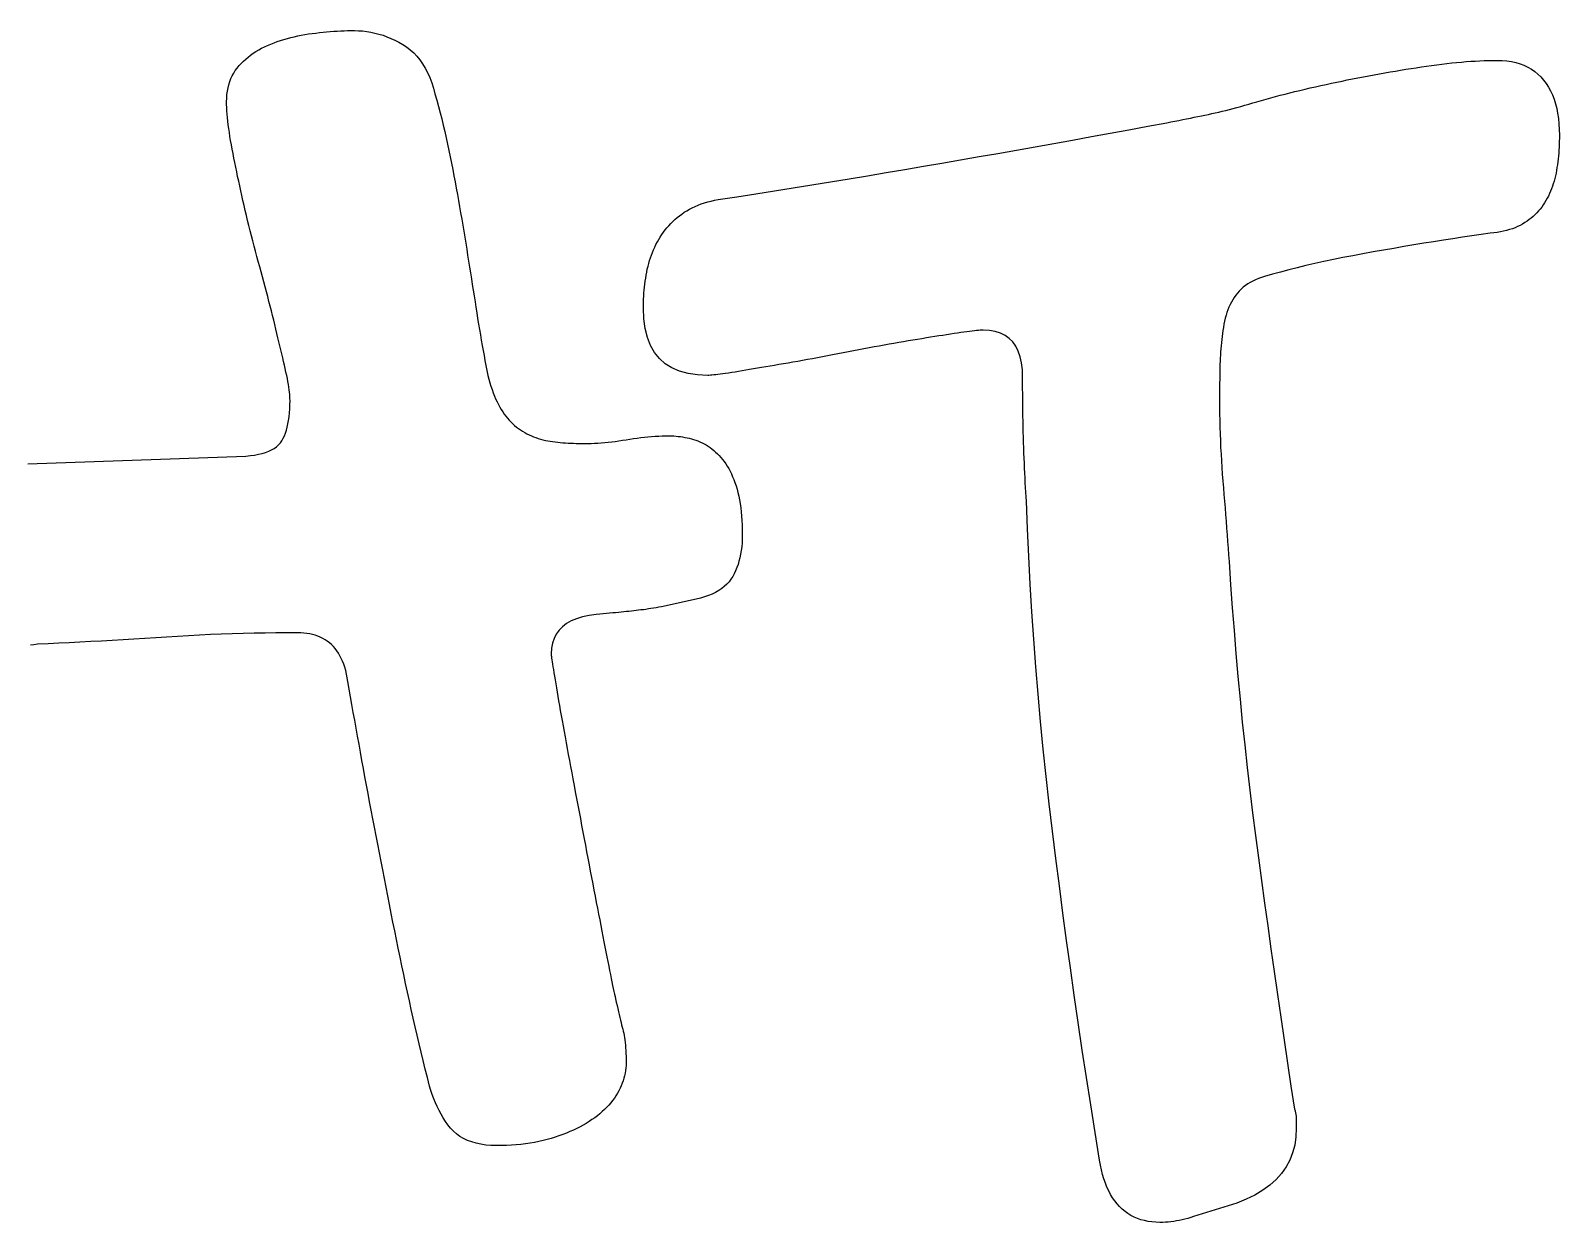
# Model space of a CAD drawing. Header units: millimetres. Extents: x 0 to 54.3, y 0.2 to 27.6.
# Drawn here: x 15.112 to 17.947, y 3.029 to 5.239 of the extents above; entities that cross this region are included whole.
import ezdxf

# ---------------------------------------------------------------- set-up
doc = ezdxf.new("R2010")
doc.units = ezdxf.units.MM

msp = doc.modelspace()

# ---------------------------------------------------------------- linework, layer by layer
msp.add_lwpolyline([(15.1066, 4.4357), (15.5108, 4.4499), (15.5191, 4.4507), (15.527, 4.4517), (15.5343, 4.4531), (15.5411, 4.4547), (15.5474, 4.4566), (15.5533, 4.4588), (15.5586, 4.4614), (15.5634, 4.4642), (15.5677, 4.4673), (15.5715, 4.4707), (15.5748, 4.4744), (15.5775, 4.4784), (15.5799, 4.4828), (15.5822, 4.4874), (15.5841, 4.4924), (15.5859, 4.4978), (15.5875, 4.5035), (15.5889, 4.5096), (15.59, 4.516), (15.591, 4.5227), (15.5917, 4.5298), (15.5922, 4.5373), (15.5926, 4.5451), (15.5927, 4.5532), (15.5927, 4.5532), (15.5926, 4.5566), (15.5924, 4.5603), (15.5921, 4.5642), (15.5917, 4.5684), (15.5911, 4.5729), (15.5904, 4.5777), (15.5896, 4.5827), (15.5887, 4.588), (15.5877, 4.5936), (15.5865, 4.5995), (15.5852, 4.6056), (15.5838, 4.612), (15.5822, 4.6186), (15.5807, 4.6253), (15.5791, 4.6323), (15.5774, 4.6394), (15.5757, 4.6466), (15.574, 4.654), (15.5722, 4.6616), (15.5703, 4.6693), (15.5684, 4.6772), (15.5664, 4.6853), (15.5644, 4.6935), (15.5624, 4.7019), (15.5603, 4.7104), (15.5581, 4.719), (15.5559, 4.7277), (15.5537, 4.7365), (15.5514, 4.7454), (15.549, 4.7544), (15.5466, 4.7635), (15.5442, 4.7727), (15.5417, 4.782), (15.5391, 4.7914), (15.5365, 4.8009), (15.5339, 4.8105), (15.5313, 4.8201), (15.5287, 4.8297), (15.5261, 4.8393), (15.5236, 4.8488), (15.5212, 4.8582), (15.5188, 4.8677), (15.5164, 4.8771), (15.5141, 4.8865), (15.5119, 4.8958), (15.5097, 4.9051), (15.5075, 4.9143), (15.5054, 4.9236), (15.5034, 4.9327), (15.5014, 4.9418), (15.4994, 4.9507), (15.4975, 4.9596), (15.4956, 4.9683), (15.4938, 4.977), (15.4921, 4.9855), (15.4904, 4.994), (15.4887, 5.0023), (15.4871, 5.0106), (15.4856, 5.0188), (15.484, 5.0268), (15.4826, 5.0347), (15.4813, 5.0424), (15.4802, 5.0499), (15.4791, 5.0571), (15.4782, 5.0641), (15.4774, 5.0709), (15.4767, 5.0775), (15.4761, 5.0838), (15.4757, 5.0899), (15.4754, 5.0958), (15.4752, 5.1015), (15.4751, 5.1069), (15.4753, 5.1137), (15.4758, 5.1202), (15.4766, 5.1265), (15.4777, 5.1326), (15.4792, 5.1384), (15.4809, 5.1441), (15.483, 5.1496), (15.4854, 5.1548), (15.4882, 5.1599), (15.4912, 5.1647), (15.4946, 5.1693), (15.4983, 5.1737), (15.5022, 5.1779), (15.5064, 5.182), (15.5106, 5.1859), (15.5151, 5.1896), (15.5197, 5.1932), (15.5246, 5.1966), (15.5295, 5.1999), (15.5347, 5.203), (15.54, 5.2059), (15.5455, 5.2087), (15.5512, 5.2113), (15.557, 5.2138), (15.563, 5.2161), (15.5691, 5.2183), (15.5752, 5.2203), (15.5814, 5.2223), (15.5877, 5.2241), (15.594, 5.2258), (15.6004, 5.2274), (15.6069, 5.2288), (15.6135, 5.2301), (15.6201, 5.2313), (15.6268, 5.2324), (15.6336, 5.2334), (15.6404, 5.2342), (15.6472, 5.235), (15.6539, 5.2357), (15.6605, 5.2363), (15.6671, 5.2369), (15.6737, 5.2374), (15.6802, 5.2378), (15.6866, 5.2381), (15.693, 5.2384), (15.6994, 5.2386), (15.7057, 5.2387), (15.712, 5.2387), (15.7197, 5.2385), (15.7273, 5.238), (15.7349, 5.2371), (15.7425, 5.2358), (15.7501, 5.2342), (15.7576, 5.2322), (15.7651, 5.2299), (15.7725, 5.2272), (15.7799, 5.2242), (15.7873, 5.2208), (15.7946, 5.217), (15.8019, 5.2129), (15.8089, 5.2083), (15.8156, 5.2032), (15.822, 5.1975), (15.8279, 5.1912), (15.8334, 5.1844), (15.8386, 5.1771), (15.8434, 5.1691), (15.8478, 5.1607), (15.8518, 5.1516), (15.8554, 5.142), (15.8587, 5.1319), (15.8615, 5.1212), (15.8647, 5.1096), (15.8679, 5.098), (15.8709, 5.0864), (15.8739, 5.0748), (15.8768, 5.0632), (15.8795, 5.0515), (15.8822, 5.0399), (15.8849, 5.0282), (15.8874, 5.0165), (15.8898, 5.0048), (15.8922, 4.9931), (15.8945, 4.9814), (15.8967, 4.9697), (15.8988, 4.9581), (15.901, 4.9465), (15.9031, 4.9349), (15.9051, 4.9234), (15.9071, 4.912), (15.9091, 4.9006), (15.9111, 4.8892), (15.913, 4.8779), (15.9149, 4.8667), (15.9167, 4.8555), (15.9185, 4.8443), (15.9203, 4.8332), (15.922, 4.8222), (15.9238, 4.8112), (15.9255, 4.8003), (15.9272, 4.7895), (15.929, 4.7787), (15.9307, 4.7679), (15.9323, 4.7573), (15.934, 4.7467), (15.9357, 4.7361), (15.9373, 4.7257), (15.939, 4.7152), (15.9406, 4.7049), (15.9423, 4.6947), (15.9439, 4.6846), (15.9456, 4.6747), (15.9473, 4.6648), (15.949, 4.6551), (15.9507, 4.6456), (15.9524, 4.6361), (15.9542, 4.6268), (15.9559, 4.6176), (15.9577, 4.6085), (15.9594, 4.5995), (15.9613, 4.5925), (15.9632, 4.5858), (15.9652, 4.5792), (15.9673, 4.573), (15.9694, 4.567), (15.9717, 4.5612), (15.974, 4.5557), (15.9765, 4.5504), (15.979, 4.5454), (15.9816, 4.5406), (15.9843, 4.5361), (15.987, 4.5318), (15.9899, 4.5278), (15.9929, 4.5239), (15.9959, 4.5201), (15.9991, 4.5165), (16.0024, 4.5131), (16.0057, 4.5098), (16.0092, 4.5067), (16.0128, 4.5037), (16.0164, 4.501), (16.0202, 4.4983), (16.024, 4.4959), (16.028, 4.4936), (16.032, 4.4914), (16.0361, 4.4894), (16.0402, 4.4875), (16.0444, 4.4857), (16.0486, 4.4841), (16.0529, 4.4827), (16.0573, 4.4813), (16.0616, 4.4801), (16.0661, 4.479), (16.0705, 4.4781), (16.0751, 4.4773), (16.0796, 4.4766), (16.0843, 4.4761), (16.089, 4.4756), (16.0937, 4.4751), (16.0985, 4.4747), (16.1034, 4.4743), (16.1083, 4.474), (16.1133, 4.4737), (16.1184, 4.4735), (16.1235, 4.4733), (16.1287, 4.4732), (16.134, 4.4731), (16.1393, 4.4731), (16.1452, 4.4731), (16.1513, 4.4733), (16.1574, 4.4735), (16.1636, 4.4739), (16.1699, 4.4743), (16.1762, 4.4749), (16.1826, 4.4755), (16.1891, 4.4762), (16.1957, 4.4771), (16.2023, 4.478), (16.2091, 4.4791), (16.2158, 4.4802), (16.2227, 4.4813), (16.2294, 4.4824), (16.2362, 4.4833), (16.2429, 4.4842), (16.2497, 4.4849), (16.2563, 4.4855), (16.263, 4.4861), (16.2697, 4.4865), (16.2763, 4.4869), (16.2829, 4.4871), (16.2894, 4.4873), (16.296, 4.4873), (16.3001, 4.4873), (16.3042, 4.4871), (16.3084, 4.4868), (16.3125, 4.4864), (16.3166, 4.4859), (16.3207, 4.4853), (16.3247, 4.4846), (16.3288, 4.4838), (16.3329, 4.4828), (16.3369, 4.4818), (16.3409, 4.4806), (16.3449, 4.4793), (16.3489, 4.4779), (16.3528, 4.4763), (16.3567, 4.4745), (16.3605, 4.4726), (16.3642, 4.4705), (16.3679, 4.4682), (16.3715, 4.4657), (16.375, 4.4631), (16.3785, 4.4603), (16.3819, 4.4573), (16.3853, 4.4542), (16.3885, 4.4508), (16.3918, 4.4473), (16.3949, 4.4436), (16.3978, 4.4396), (16.4007, 4.4355), (16.4035, 4.4311), (16.4061, 4.4266), (16.4087, 4.4218), (16.4111, 4.4168), (16.4134, 4.4116), (16.4156, 4.4062), (16.4177, 4.4006), (16.4197, 4.3947), (16.4216, 4.3887), (16.4232, 4.3823), (16.4248, 4.3757), (16.4261, 4.3688), (16.4273, 4.3617), (16.4284, 4.3542), (16.4293, 4.3465), (16.43, 4.3386), (16.4306, 4.3303), (16.431, 4.3218), (16.4312, 4.313), (16.4313, 4.3039), (16.4312, 4.2963), (16.4308, 4.2889), (16.4302, 4.2817), (16.4293, 4.2748), (16.4282, 4.268), (16.4268, 4.2614), (16.4252, 4.2551), (16.4234, 4.2489), (16.4213, 4.243), (16.4189, 4.2373), (16.4163, 4.2318), (16.4135, 4.2265), (16.4103, 4.2214), (16.4067, 4.2167), (16.4026, 4.2122), (16.398, 4.208), (16.3931, 4.2041), (16.3877, 4.2004), (16.3818, 4.1971), (16.3755, 4.194), (16.3687, 4.1913), (16.3615, 4.1888), (16.3539, 4.1866), (16.3458, 4.1846), (16.2817, 4.1704), (16.2767, 4.1695), (16.2718, 4.1687), (16.2669, 4.1679), (16.262, 4.1671), (16.2573, 4.1664), (16.2526, 4.1657), (16.2479, 4.1651), (16.2433, 4.1645), (16.2388, 4.1639), (16.2344, 4.1633), (16.23, 4.1628), (16.2256, 4.1624), (16.2212, 4.1619), (16.2167, 4.1615), (16.2119, 4.161), (16.2069, 4.1605), (16.2018, 4.16), (16.1965, 4.1595), (16.191, 4.159), (16.1853, 4.1584), (16.1794, 4.1579), (16.1733, 4.1573), (16.1671, 4.1567), (16.1606, 4.1562), (16.1473, 4.1543), (16.1351, 4.1517), (16.124, 4.1483), (16.1142, 4.1441), (16.1054, 4.1392), (16.0979, 4.1335), (16.0915, 4.127), (16.0863, 4.1198), (16.0822, 4.1118), (16.0793, 4.103), (16.0775, 4.0935), (16.077, 4.0832), (16.077, 4.082), (16.0772, 4.0803), (16.0774, 4.0781), (16.0778, 4.0754), (16.0782, 4.0722), (16.0787, 4.0685), (16.0794, 4.0642), (16.0801, 4.0594), (16.081, 4.0541), (16.0819, 4.0483), (16.0829, 4.0419), (16.0841, 4.0351), (16.0853, 4.0278), (16.0866, 4.0203), (16.0879, 4.0124), (16.0893, 4.0043), (16.0908, 3.9959), (16.0923, 3.9872), (16.0939, 3.9783), (16.0956, 3.969), (16.0973, 3.9595), (16.099, 3.9496), (16.1009, 3.9395), (16.1028, 3.9291), (16.1047, 3.9185), (16.1067, 3.9077), (16.1087, 3.8968), (16.1108, 3.8856), (16.1129, 3.8743), (16.115, 3.8628), (16.1172, 3.8512), (16.1194, 3.8393), (16.1216, 3.8273), (16.1239, 3.8151), (16.1262, 3.8028), (16.1286, 3.7903), (16.131, 3.7777), (16.1333, 3.7652), (16.1357, 3.7528), (16.138, 3.7405), (16.1403, 3.7283), (16.1426, 3.7161), (16.1449, 3.7041), (16.1472, 3.6921), (16.1495, 3.6803), (16.1517, 3.6685), (16.154, 3.6568), (16.1562, 3.6451), (16.1584, 3.6337), (16.1606, 3.6224), (16.1627, 3.6114), (16.1648, 3.6005), (16.1669, 3.5899), (16.1689, 3.5795), (16.1709, 3.5693), (16.1728, 3.5593), (16.1747, 3.5495), (16.1766, 3.5399), (16.1784, 3.5306), (16.1802, 3.5214), (16.182, 3.5126), (16.1836, 3.5042), (16.1852, 3.4962), (16.1868, 3.4887), (16.1882, 3.4816), (16.1896, 3.4749), (16.1909, 3.4686), (16.1921, 3.4628), (16.1932, 3.4575), (16.1943, 3.4525), (16.1953, 3.448), (16.1963, 3.4439), (16.1977, 3.4375), (16.1991, 3.4314), (16.2005, 3.4255), (16.2018, 3.4198), (16.2031, 3.4144), (16.2043, 3.4092), (16.2054, 3.4043), (16.2065, 3.3996), (16.2076, 3.3952), (16.2086, 3.391), (16.2096, 3.3871), (16.2105, 3.3834), (16.2114, 3.3797), (16.2121, 3.3758), (16.2128, 3.3717), (16.2135, 3.3674), (16.214, 3.3628), (16.2145, 3.358), (16.2149, 3.353), (16.2152, 3.3478), (16.2155, 3.3423), (16.2157, 3.3367), (16.2158, 3.3308), (16.2158, 3.3247), (16.2157, 3.3199), (16.2154, 3.3152), (16.2148, 3.3105), (16.2141, 3.3058), (16.2131, 3.3011), (16.2118, 3.2964), (16.2104, 3.2917), (16.2087, 3.2871), (16.2068, 3.2824), (16.2047, 3.2778), (16.2024, 3.2732), (16.1998, 3.2686), (16.197, 3.264), (16.1941, 3.2595), (16.1909, 3.2552), (16.1875, 3.2509), (16.1838, 3.2467), (16.18, 3.2425), (16.176, 3.2385), (16.1717, 3.2345), (16.1673, 3.2307), (16.1626, 3.2269), (16.1577, 3.2232), (16.1526, 3.2196), (16.1473, 3.2161), (16.1419, 3.2127), (16.1362, 3.2094), (16.1304, 3.2062), (16.1243, 3.2032), (16.1181, 3.2002), (16.1117, 3.1974), (16.1052, 3.1947), (16.0984, 3.1921), (16.0914, 3.1896), (16.0843, 3.1872), (16.077, 3.1849), (16.0695, 3.1827), (16.0618, 3.1808), (16.0539, 3.179), (16.0459, 3.1775), (16.0377, 3.1761), (16.0293, 3.1749), (16.0208, 3.1738), (16.0121, 3.173), (16.0032, 3.1724), (15.9941, 3.1719), (15.9849, 3.1716), (15.9755, 3.1715), (15.9653, 3.1718), (15.9557, 3.1726), (15.9465, 3.1739), (15.9378, 3.1758), (15.9296, 3.1782), (15.9218, 3.1811), (15.9146, 3.1846), (15.9078, 3.1885), (15.9015, 3.1931), (15.8957, 3.1981), (15.8904, 3.2037), (15.8856, 3.2098), (15.8811, 3.2163), (15.8768, 3.2229), (15.8728, 3.2297), (15.869, 3.2366), (15.8655, 3.2437), (15.8622, 3.251), (15.8591, 3.2584), (15.8563, 3.266), (15.8537, 3.2737), (15.8513, 3.2816), (15.8492, 3.2897), (15.8473, 3.2979), (15.8434, 3.3134), (15.8396, 3.329), (15.8359, 3.3446), (15.8321, 3.3603), (15.8284, 3.376), (15.8248, 3.3919), (15.8212, 3.4078), (15.8176, 3.4238), (15.8141, 3.4398), (15.8106, 3.456), (15.8071, 3.4722), (15.8037, 3.4885), (15.8003, 3.5048), (15.7969, 3.5211), (15.7935, 3.5373), (15.7902, 3.5535), (15.7869, 3.5698), (15.7836, 3.5859), (15.7804, 3.6021), (15.7771, 3.6182), (15.7739, 3.6344), (15.7708, 3.6504), (15.7676, 3.6665), (15.7645, 3.6825), (15.7614, 3.6985), (15.7583, 3.7145), (15.7552, 3.7303), (15.7522, 3.7461), (15.7492, 3.7619), (15.7462, 3.7776), (15.7433, 3.7932), (15.7403, 3.8088), (15.7374, 3.8243), (15.7346, 3.8397), (15.7317, 3.8551), (15.7289, 3.8704), (15.7261, 3.8856), (15.7233, 3.9007), (15.7206, 3.9157), (15.7179, 3.9306), (15.7152, 3.9454), (15.7126, 3.9601), (15.71, 3.9746), (15.7075, 3.9891), (15.705, 4.0034), (15.7025, 4.0176), (15.7001, 4.0318), (15.6977, 4.0458), (15.6961, 4.0521), (15.6943, 4.0582), (15.6924, 4.0641), (15.6902, 4.0696), (15.6878, 4.0748), (15.6852, 4.0798), (15.6825, 4.0845), (15.6795, 4.0889), (15.6763, 4.093), (15.673, 4.0968), (15.6694, 4.1004), (15.6657, 4.1036), (15.6617, 4.1066), (15.6576, 4.1093), (15.6533, 4.1118), (15.6488, 4.114), (15.6442, 4.116), (15.6394, 4.1176), (15.6344, 4.1191), (15.6293, 4.1202), (15.6239, 4.1212), (15.6184, 4.1218), (15.6128, 4.1222), (15.6069, 4.1223), (15.5867, 4.1223), (15.5665, 4.1221), (15.5463, 4.1218), (15.5261, 4.1214), (15.5059, 4.1209), (15.4856, 4.1203), (15.4653, 4.1196), (15.4451, 4.1188), (15.4248, 4.1178), (15.4045, 4.1168), (15.3842, 4.1156), (15.3639, 4.1143), (15.3436, 4.113), (15.3233, 4.1117), (15.3032, 4.1105), (15.283, 4.1093), (15.263, 4.1081), (15.243, 4.107), (15.2231, 4.1059), (15.2032, 4.1048), (15.1834, 4.1038), (15.1637, 4.1028), (15.144, 4.1019), (15.1244, 4.101), (15.1177, 4.1002), (15.1112, 4.0992)])
msp.add_lwpolyline([(16.8782, 4.6832), (16.8756, 4.6831), (16.8727, 4.683), (16.8695, 4.6828), (16.8658, 4.6825), (16.8618, 4.6821), (16.8575, 4.6816), (16.8528, 4.6811), (16.8477, 4.6804), (16.8423, 4.6797), (16.8365, 4.6789), (16.8304, 4.6779), (16.8239, 4.677), (16.8171, 4.6759), (16.8102, 4.6748), (16.803, 4.6737), (16.7957, 4.6725), (16.7882, 4.6713), (16.7805, 4.6701), (16.7726, 4.6688), (16.7645, 4.6675), (16.7563, 4.6661), (16.7478, 4.6647), (16.7392, 4.6633), (16.7304, 4.6618), (16.7215, 4.6603), (16.7125, 4.6588), (16.7034, 4.6572), (16.6942, 4.6556), (16.685, 4.6539), (16.6757, 4.6522), (16.6663, 4.6505), (16.6568, 4.6488), (16.6473, 4.647), (16.6377, 4.6451), (16.628, 4.6433), (16.6182, 4.6413), (16.6085, 4.6394), (16.5988, 4.6376), (16.5893, 4.6357), (16.5799, 4.6339), (16.5705, 4.6322), (16.5613, 4.6304), (16.5521, 4.6287), (16.5431, 4.6271), (16.5341, 4.6255), (16.5253, 4.6239), (16.5165, 4.6224), (16.5078, 4.6209), (16.4993, 4.6194), (16.491, 4.618), (16.4829, 4.6166), (16.4749, 4.6152), (16.4671, 4.6139), (16.4595, 4.6126), (16.4521, 4.6114), (16.4449, 4.6102), (16.4379, 4.609), (16.4311, 4.6079), (16.4244, 4.6068), (16.4179, 4.6057), (16.4117, 4.6047), (16.4059, 4.6038), (16.4004, 4.603), (16.3953, 4.6023), (16.3905, 4.6016), (16.3861, 4.6011), (16.3821, 4.6006), (16.3784, 4.6002), (16.375, 4.5999), (16.3721, 4.5997), (16.3694, 4.5995), (16.3672, 4.5995), (16.3481, 4.6004), (16.3307, 4.603), (16.315, 4.6073), (16.3009, 4.6133), (16.2885, 4.6211), (16.2777, 4.6307), (16.2686, 4.6419), (16.2611, 4.6549), (16.2553, 4.6696), (16.2512, 4.6861), (16.2487, 4.7042), (16.2479, 4.7241), (16.2479, 4.7298), (16.2481, 4.7354), (16.2483, 4.741), (16.2486, 4.7466), (16.249, 4.7522), (16.2494, 4.7577), (16.25, 4.7633), (16.2507, 4.7688), (16.2514, 4.7744), (16.2522, 4.7799), (16.2531, 4.7854), (16.2541, 4.7909), (16.2552, 4.7964), (16.2565, 4.8017), (16.2578, 4.807), (16.2594, 4.8123), (16.261, 4.8174), (16.2628, 4.8225), (16.2647, 4.8275), (16.2668, 4.8325), (16.269, 4.8373), (16.2713, 4.8421), (16.2738, 4.8468), (16.2764, 4.8514), (16.2791, 4.856), (16.282, 4.8604), (16.2851, 4.8647), (16.2882, 4.869), (16.2916, 4.8731), (16.2951, 4.877), (16.2987, 4.8809), (16.3025, 4.8847), (16.3064, 4.8883), (16.3105, 4.8919), (16.3147, 4.8953), (16.3191, 4.8986), (16.3237, 4.9018), (16.3284, 4.9048), (16.3334, 4.9076), (16.3385, 4.9103), (16.3438, 4.9128), (16.3494, 4.9151), (16.3551, 4.9172), (16.3611, 4.9192), (16.3672, 4.921), (16.3735, 4.9226), (16.38, 4.9241), (16.3868, 4.9253), (16.4215, 4.9307), (16.4562, 4.9361), (16.4908, 4.9416), (16.5255, 4.9471), (16.5601, 4.9527), (16.5946, 4.9583), (16.6292, 4.9639), (16.6637, 4.9696), (16.6982, 4.9754), (16.7327, 4.9812), (16.7672, 4.9871), (16.8016, 4.993), (16.8361, 4.999), (16.8706, 5.005), (16.9051, 5.011), (16.9397, 5.0171), (16.9744, 5.0233), (17.0091, 5.0295), (17.0438, 5.0358), (17.0786, 5.0421), (17.1134, 5.0484), (17.1483, 5.0548), (17.1833, 5.0613), (17.2183, 5.0678), (17.2259, 5.0693), (17.2335, 5.0707), (17.2409, 5.0722), (17.2481, 5.0736), (17.2553, 5.075), (17.2623, 5.0765), (17.2692, 5.0779), (17.276, 5.0792), (17.2827, 5.0806), (17.2892, 5.082), (17.2957, 5.0833), (17.302, 5.0847), (17.3082, 5.0861), (17.3147, 5.0875), (17.3212, 5.0891), (17.3279, 5.0907), (17.3347, 5.0924), (17.3416, 5.0943), (17.3486, 5.0962), (17.3558, 5.0981), (17.363, 5.1002), (17.3705, 5.1024), (17.378, 5.1046), (17.3856, 5.1069), (17.394, 5.1093), (17.4025, 5.1117), (17.4111, 5.114), (17.4199, 5.1163), (17.4287, 5.1187), (17.4377, 5.121), (17.4468, 5.1233), (17.4561, 5.1255), (17.4654, 5.1278), (17.4749, 5.1301), (17.4845, 5.1323), (17.4942, 5.1345), (17.504, 5.1368), (17.5139, 5.1389), (17.5237, 5.1411), (17.5335, 5.1432), (17.5434, 5.1452), (17.5532, 5.1472), (17.5631, 5.1492), (17.573, 5.1512), (17.5829, 5.1531), (17.5928, 5.1549), (17.6027, 5.1568), (17.6127, 5.1586), (17.6226, 5.1603), (17.6324, 5.162), (17.6423, 5.1637), (17.652, 5.1653), (17.6617, 5.1669), (17.6714, 5.1684), (17.681, 5.1698), (17.6906, 5.1712), (17.7001, 5.1726), (17.7096, 5.1739), (17.719, 5.1752), (17.7284, 5.1764), (17.7377, 5.1775), (17.7468, 5.1786), (17.7558, 5.1795), (17.7647, 5.1803), (17.7734, 5.1811), (17.782, 5.1817), (17.7905, 5.1823), (17.7988, 5.1827), (17.807, 5.1831), (17.8151, 5.1833), (17.823, 5.1835), (17.8308, 5.1835), (17.8401, 5.1833), (17.849, 5.1825), (17.8575, 5.1812), (17.8657, 5.1795), (17.8735, 5.1772), (17.8808, 5.1744), (17.8878, 5.1711), (17.8945, 5.1673), (17.9007, 5.163), (17.9066, 5.1582), (17.912, 5.1528), (17.9171, 5.147), (17.9218, 5.1407), (17.9261, 5.134), (17.93, 5.1269), (17.9334, 5.1194), (17.9365, 5.1115), (17.9392, 5.1032), (17.9414, 5.0944), (17.9432, 5.0853), (17.9447, 5.0757), (17.9457, 5.0658), (17.9463, 5.0554), (17.9465, 5.0446), (17.9465, 5.039), (17.9463, 5.0334), (17.9462, 5.0279), (17.9459, 5.0224), (17.9456, 5.0169), (17.9452, 5.0115), (17.9447, 5.0061), (17.9441, 5.0007), (17.9435, 4.9954), (17.9428, 4.9901), (17.942, 4.9849), (17.9412, 4.9796), (17.9402, 4.9745), (17.9391, 4.9694), (17.9379, 4.9644), (17.9366, 4.9596), (17.9352, 4.9548), (17.9336, 4.95), (17.9319, 4.9454), (17.9301, 4.9409), (17.9281, 4.9364), (17.9261, 4.932), (17.9239, 4.9278), (17.9216, 4.9236), (17.9191, 4.9195), (17.9165, 4.9155), (17.9138, 4.9116), (17.9109, 4.9079), (17.9078, 4.9043), (17.9047, 4.9009), (17.9013, 4.8975), (17.8978, 4.8943), (17.8942, 4.8912), (17.8904, 4.8882), (17.8865, 4.8853), (17.8824, 4.8826), (17.8781, 4.88), (17.8737, 4.8776), (17.869, 4.8754), (17.8642, 4.8733), (17.8592, 4.8714), (17.8539, 4.8697), (17.8485, 4.8681), (17.8428, 4.8668), (17.837, 4.8656), (17.831, 4.8645), (17.8247, 4.8637), (17.8183, 4.863), (17.8013, 4.8606), (17.7841, 4.8581), (17.7667, 4.8555), (17.7491, 4.8528), (17.7313, 4.8501), (17.7133, 4.8472), (17.6951, 4.8443), (17.6767, 4.8413), (17.6581, 4.8381), (17.6393, 4.8349), (17.6203, 4.8317), (17.6011, 4.8283), (17.582, 4.8249), (17.5633, 4.8213), (17.5451, 4.8178), (17.5273, 4.8142), (17.5099, 4.8105), (17.4929, 4.8067), (17.4764, 4.8029), (17.4602, 4.799), (17.4445, 4.7951), (17.4292, 4.7911), (17.4143, 4.787), (17.3999, 4.7829), (17.3941, 4.781), (17.3885, 4.779), (17.3832, 4.7767), (17.3781, 4.7743), (17.3733, 4.7717), (17.3687, 4.7689), (17.3644, 4.7659), (17.3603, 4.7627), (17.3565, 4.7594), (17.3529, 4.7558), (17.3496, 4.7521), (17.3465, 4.7482), (17.3436, 4.7441), (17.3409, 4.7398), (17.3383, 4.7354), (17.336, 4.7309), (17.3338, 4.7261), (17.3318, 4.7212), (17.3299, 4.7162), (17.3283, 4.711), (17.3268, 4.7056), (17.3254, 4.7001), (17.3243, 4.6944), (17.3233, 4.6885), (17.3225, 4.6829), (17.3217, 4.6772), (17.3209, 4.6716), (17.3203, 4.6659), (17.3196, 4.6602), (17.3191, 4.6545), (17.3186, 4.6488), (17.3182, 4.643), (17.3178, 4.6373), (17.3175, 4.6315), (17.3173, 4.6258), (17.3171, 4.62), (17.3169, 4.6142), (17.3168, 4.6085), (17.3167, 4.6028), (17.3166, 4.5971), (17.3165, 4.5915), (17.3164, 4.5859), (17.3164, 4.5804), (17.3163, 4.5749), (17.3163, 4.5694), (17.3162, 4.564), (17.3162, 4.5586), (17.3162, 4.5532), (17.3162, 4.5407), (17.3164, 4.5283), (17.3166, 4.5158), (17.3169, 4.5034), (17.3173, 4.4909), (17.3178, 4.4784), (17.3183, 4.466), (17.319, 4.4535), (17.3197, 4.441), (17.3205, 4.4286), (17.3214, 4.4161), (17.3224, 4.4036), (17.3235, 4.3912), (17.3245, 4.3787), (17.3255, 4.3663), (17.3265, 4.3538), (17.3275, 4.3413), (17.3284, 4.3289), (17.3294, 4.3164), (17.3303, 4.3039), (17.3313, 4.2915), (17.3322, 4.279), (17.3331, 4.2665), (17.334, 4.2541), (17.3368, 4.2114), (17.3398, 4.1688), (17.3431, 4.1262), (17.3466, 4.0837), (17.3503, 4.0413), (17.3543, 3.999), (17.3585, 3.9568), (17.3629, 3.9146), (17.3676, 3.8725), (17.3725, 3.8305), (17.3776, 3.7885), (17.383, 3.7466), (17.3885, 3.7048), (17.3941, 3.6628), (17.3998, 3.6208), (17.4056, 3.5787), (17.4115, 3.5365), (17.4175, 3.4942), (17.4235, 3.4519), (17.4297, 3.4095), (17.4359, 3.3671), (17.4422, 3.3245), (17.4486, 3.2819), (17.4551, 3.2392), (17.4556, 3.2377), (17.4562, 3.2362), (17.4566, 3.2347), (17.4571, 3.2333), (17.4574, 3.2318), (17.4577, 3.2303), (17.458, 3.2288), (17.4582, 3.2273), (17.4584, 3.2258), (17.4585, 3.2244), (17.4586, 3.2229), (17.4586, 3.2214), (17.4586, 3.2199), (17.4586, 3.2184), (17.4586, 3.2169), (17.4586, 3.2154), (17.4586, 3.214), (17.4586, 3.2125), (17.4586, 3.211), (17.4586, 3.2095), (17.4586, 3.208), (17.4586, 3.2065), (17.4586, 3.2051), (17.4586, 3.2036), (17.4579, 3.1877), (17.4556, 3.1725), (17.4517, 3.1582), (17.4464, 3.1446), (17.4395, 3.1319), (17.431, 3.1199), (17.4211, 3.1087), (17.4096, 3.0983), (17.3965, 3.0887), (17.382, 3.0799), (17.3659, 3.0719), (17.3482, 3.0647), (17.2681, 3.0398), (17.2628, 3.0381), (17.2575, 3.0365), (17.2522, 3.0351), (17.247, 3.0338), (17.2417, 3.0327), (17.2365, 3.0318), (17.2313, 3.0309), (17.2262, 3.0303), (17.2211, 3.0298), (17.2159, 3.0294), (17.2109, 3.0292), (17.2058, 3.0291), (17.1982, 3.0293), (17.1909, 3.0299), (17.1838, 3.0309), (17.1769, 3.0324), (17.1703, 3.0342), (17.164, 3.0364), (17.1579, 3.0391), (17.152, 3.0421), (17.1464, 3.0456), (17.141, 3.0495), (17.1359, 3.0538), (17.131, 3.0585), (17.1264, 3.0636), (17.1221, 3.069), (17.118, 3.0749), (17.1142, 3.0811), (17.1107, 3.0877), (17.1074, 3.0947), (17.1045, 3.1021), (17.1017, 3.1099), (17.0993, 3.1181), (17.0971, 3.1266), (17.0953, 3.1355), (17.0936, 3.1448), (17.0854, 3.1958), (17.0774, 3.2468), (17.0695, 3.2978), (17.0618, 3.3487), (17.0543, 3.3996), (17.0469, 3.4504), (17.0397, 3.5012), (17.0327, 3.552), (17.0259, 3.6027), (17.0192, 3.6534), (17.0127, 3.704), (17.0064, 3.7546), (17.0003, 3.8053), (16.9947, 3.856), (16.9894, 3.9067), (16.9844, 3.9575), (16.9799, 4.0084), (16.9757, 4.0593), (16.9719, 4.1103), (16.9684, 4.1614), (16.9653, 4.2125), (16.9626, 4.2637), (16.9603, 4.3149), (16.9583, 4.3663), (16.9577, 4.3746), (16.9572, 4.3831), (16.9566, 4.3917), (16.9561, 4.4005), (16.9557, 4.4093), (16.9552, 4.4183), (16.9548, 4.4274), (16.9544, 4.4367), (16.954, 4.446), (16.9536, 4.4555), (16.9533, 4.4651), (16.953, 4.4749), (16.9527, 4.4847), (16.9524, 4.4945), (16.9522, 4.5045), (16.952, 4.5144), (16.9518, 4.5244), (16.9516, 4.5345), (16.9515, 4.5446), (16.9514, 4.5548), (16.9513, 4.565), (16.9512, 4.5753), (16.9512, 4.5856), (16.9512, 4.5959), (16.9507, 4.6099), (16.9492, 4.6226), (16.9466, 4.6341), (16.9431, 4.6444), (16.9385, 4.6535), (16.9329, 4.6614), (16.9264, 4.668), (16.9187, 4.6735), (16.9101, 4.6777), (16.9005, 4.6808), (16.8899, 4.6826), (16.8782, 4.6832)], close=True)

doc.saveas('drawing.dxf')
